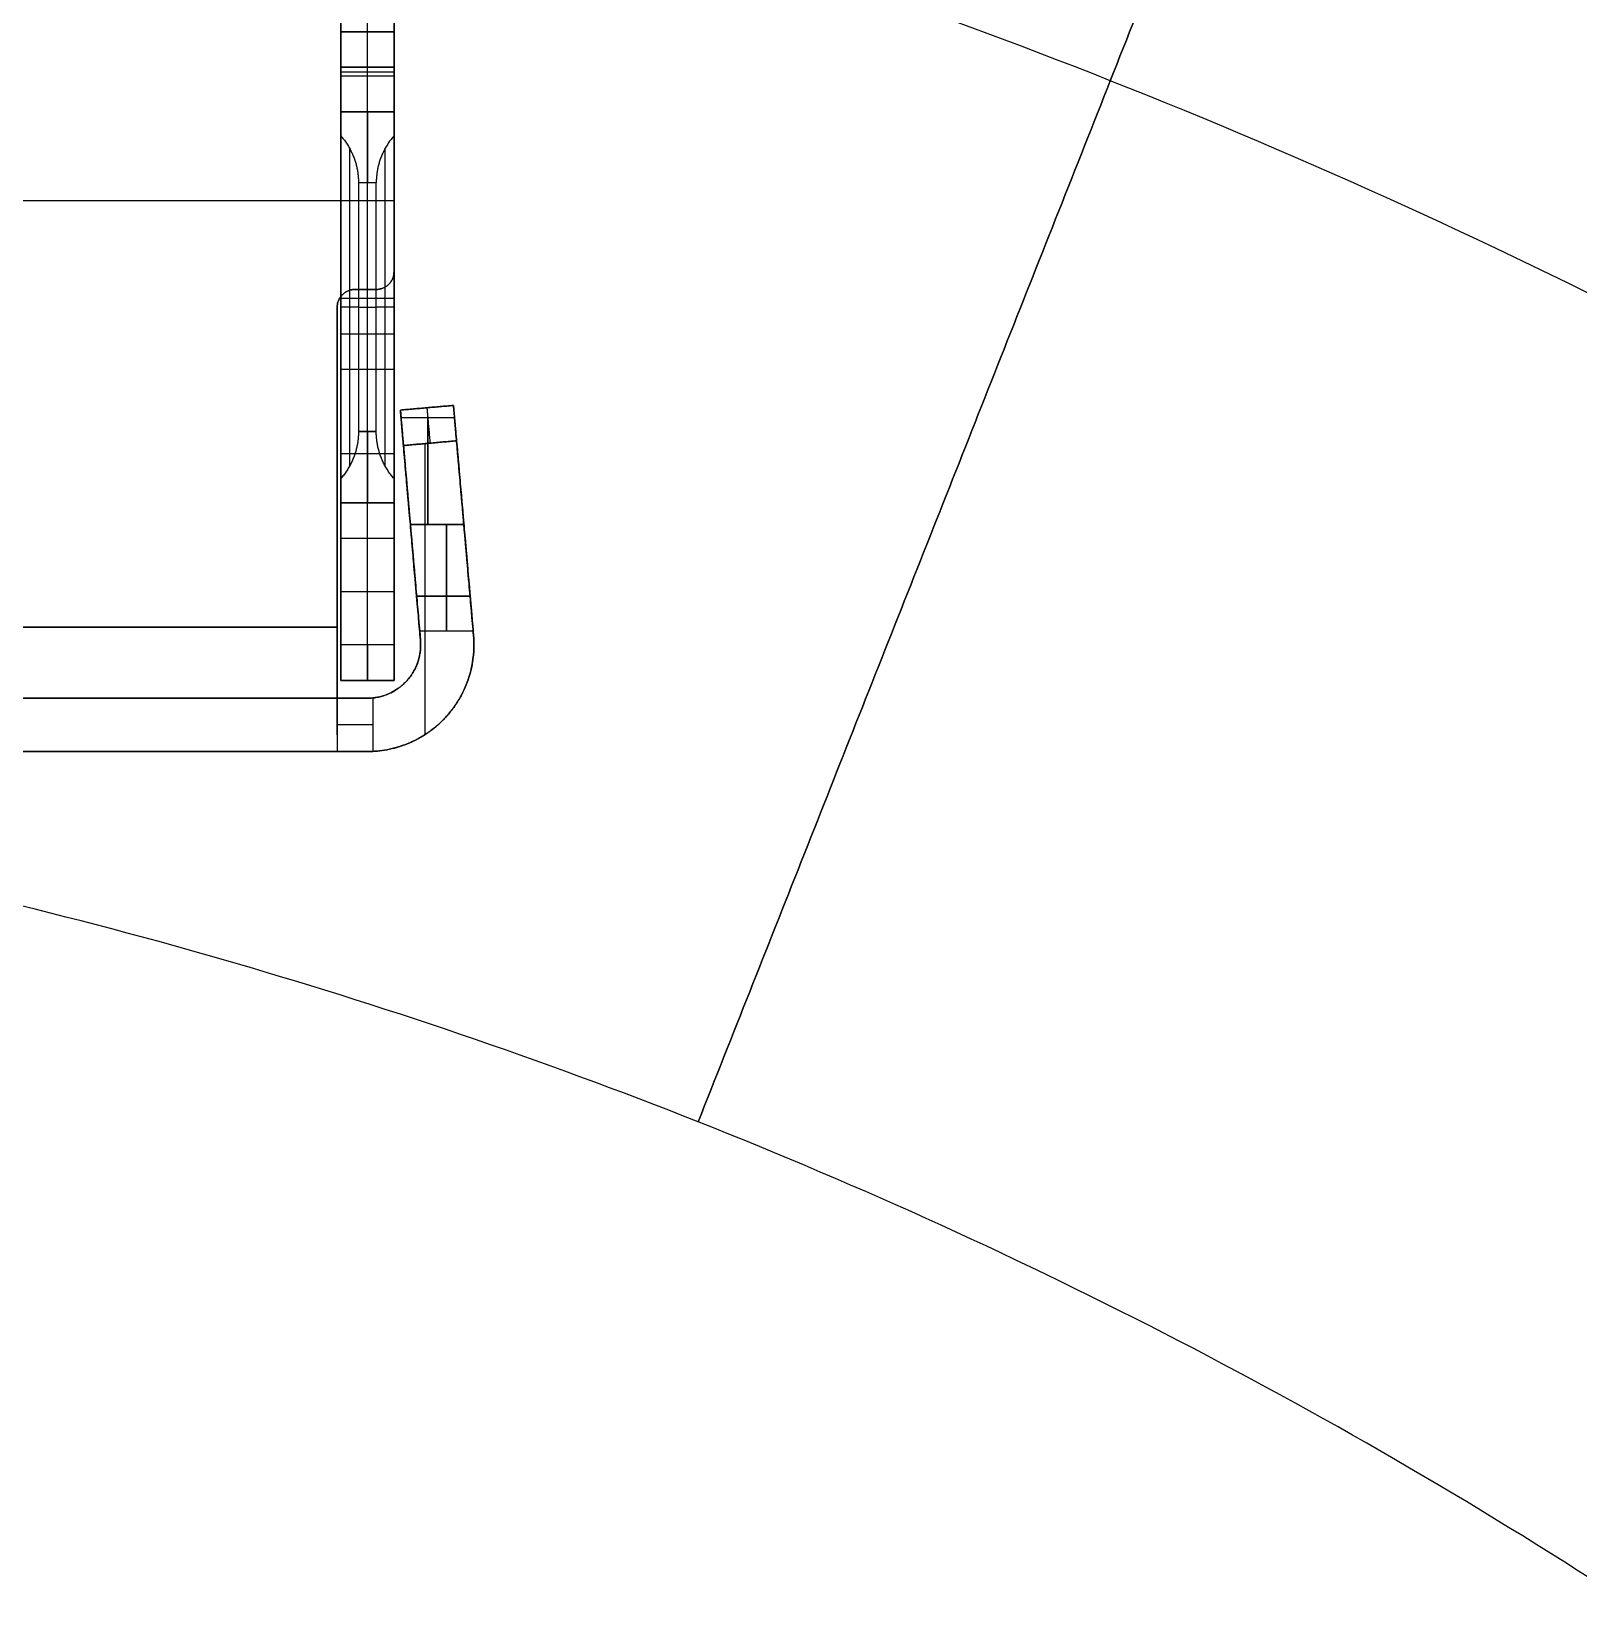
# Model space of a CAD drawing. Header units: millimetres. Extents: x -20 to 20, y -20 to 22.2.
# Drawn here: x 3.367 to 7.511, y 11.685 to 15.938 of the extents above; entities that cross this region are included whole.
import ezdxf

# ---------------------------------------------------------------- set-up
doc = ezdxf.new("R2010")
doc.units = ezdxf.units.MM
doc.layers.add('CHARGING$Wireless Charging 2', color=178, linetype='Continuous', true_color=0x000000)
doc.layers.add('Default', color=178, linetype='Continuous', true_color=0x000000)

msp = doc.modelspace()

# ---------------------------------------------------------------- linework, layer by layer
at = {"layer": 'CHARGING$Wireless Charging 2', "color": 254, "true_color": 0xcad1ee}
for p, q in [((4.1954, 14.1997, 7.9431), (4.1954, 19.5799, 7.9431)), ((4.3382, 14.1997, 7.9431), (4.3382, 19.5799, 7.9431)), ((4.2668, 15.2234, 7.1195), (4.2668, 16.2232, 7.1195)), ((4.3382, 15.2948, 7.0004), (4.3382, 16.1518, 7.0004)), ((4.3382, 15.9376, 8.4002), (4.1954, 15.9376, 8.4002)), ((4.2668, 15.9376, 8.5573), (4.2668, 15.9376, 8.2431)), ((4.1954, 15.8304, 8.1479), (4.3382, 15.8304, 8.1479)), ((4.2668, 15.8185, 8.1479), (4.2668, 15.8423, 8.1479)), ((4.3382, 15.7233, 7.1195), (4.1954, 15.7233, 7.1195)), ((4.1954, 15.7233, 8.6478), (4.3382, 15.7233, 8.6478)), ((4.2668, 15.7233, 9.0525), (4.2668, 15.7233, 8.2431)), ((4.3382, 15.7233, 6.929), (4.3382, 15.7233, 7.0718)), ((4.2192, 15.6251, 9.2191), (4.2192, 14.7741, 9.2191)), ((4.3144, 14.7741, 9.2191), (4.3144, 15.6251, 9.2191)), ((4.2668, 14.8663, 9.2429), (4.2668, 15.5329, 9.2429)), ((-4.2795, 15.4852, 7.0718), (4.3382, 15.4852, 7.0718)), ((-4.2795, 15.4852, 6.929), (4.3382, 15.4852, 6.929)), ((4.2335, 15.2472, 7.0004), (4.2906, 15.2472, 7.0004)), ((4.262, 15.2472, 6.929), (4.262, 15.2472, 7.0718)), ((4.1859, 14.3426, 7.0004), (4.1859, 15.1996, 7.0004)), ((4.243, 15.1996, 9.2429), (4.1954, 15.1996, 9.1953)), ((4.243, 15.1996, 9.2429), (4.2906, 15.1996, 9.2429)), ((4.3382, 15.1996, 9.1953), (4.2906, 15.1996, 9.2429)), ((4.2668, 14.5806, 6.929), (4.2668, 15.0329, 6.929)), ((4.4974, 14.9364, 8.0146), (4.3552, 14.924, 8.0146)), ((4.4263, 14.9302, 8.5764), (4.4263, 14.9302, 7.4527)), ((4.4974, 14.9364, 8.0146), (4.5003, 14.9033, 8.0146)), ((4.3552, 14.924, 8.0146), (4.357, 14.9033, 8.0146)), ((4.3382, 14.8068, 6.929), (4.1954, 14.8068, 6.929)), ((4.4215, 14.0548, 7.3575), (4.4215, 14.8342, 7.3575)), ((4.1859, 14.7711, 6.929), (4.1859, 14.7711, 7.0718)), ((4.3382, 14.6758, 8.8525), (4.1954, 14.6758, 8.8525)), ((4.2668, 14.6758, 9.0525), (4.2668, 14.6758, 8.6526)), ((4.382, 14.6176, 8.6716), (4.382, 14.6176, 8.3002)), ((4.382, 14.6176, 7.7289), (4.382, 14.6176, 7.3575)), ((4.5253, 14.6176, 8.6716), (4.5253, 14.6176, 8.3002)), ((4.5253, 14.6176, 7.7289), (4.5253, 14.6176, 7.3575)), ((4.2668, 14.295, 8.5573), (4.2668, 14.5806, 8.5573)), ((4.1954, 14.4378, 8.5573), (4.3382, 14.4378, 8.5573)), ((4.3988, 14.4256, 7.3575), (4.5421, 14.4256, 7.3575)), ((4.5422, 14.4254, 8.6716), (4.3988, 14.4254, 8.6716)), ((4.407, 14.332, 8.0146), (4.4091, 14.3074, 8.0146)), ((4.5503, 14.332, 8.0146), (4.5514, 14.3198, 8.0146)), ((4.1859, 14.0539, 7.0956), (4.1859, 14.2504, 7.0956)), ((4.1859, 14.1759, 7.1701), (4.1859, 14.1759, 6.9737)), ((4.3382, 14.1997, 7.886), (4.1954, 14.1997, 7.886)), ((4.2668, 14.1997, 8.4621), (4.2668, 14.1997, 7.3099)), ((-4.2081, 14.1521, 8.0146), (4.2668, 14.1521, 8.0146)), ((-4.2081, 14.0093, 8.0146), (4.2668, 14.0093, 8.0146))]:
    msp.add_line(p, q, dxfattribs=at)
for points, degree in [([(4.1954, 15.9376, 8.5573), (4.1954, 16.128, 8.5573), (4.1954, 16.3185, 8.5573)], 2), ([(4.3382, 16.3185, 8.5573), (4.3382, 16.128, 8.5573), (4.3382, 15.9376, 8.5573)], 2), ([(4.1954, 16.2232, 7.1195), (4.1954, 15.7233, 7.1195), (4.1954, 15.2234, 7.1195)], 2), ([(4.3382, 15.2234, 7.1195), (4.3382, 15.7233, 7.1195), (4.3382, 16.2232, 7.1195)], 2), ([(4.3382, 15.2948, 7.0718), (4.3382, 15.7233, 7.0718), (4.3382, 16.1518, 7.0718)], 2), ([(4.3382, 16.1518, 6.929), (4.3382, 15.7233, 6.929), (4.3382, 15.2948, 6.929)], 2), ([(4.1954, 15.9376, 8.2431), (4.1954, 15.9376, 8.4002), (4.1954, 15.9376, 8.5573)], 2), ([(4.3382, 15.9376, 8.2431), (4.2668, 15.9376, 8.2431), (4.1954, 15.9376, 8.2431)], 2), ([(4.1954, 15.9376, 8.5573), (4.2668, 15.9376, 8.5573), (4.3382, 15.9376, 8.5573)], 2), ([(4.3382, 15.9376, 8.5573), (4.3382, 15.9376, 8.4002), (4.3382, 15.9376, 8.2431)], 2), ([(4.1954, 15.8185, 8.1479), (4.1954, 15.8304, 8.1479), (4.1954, 15.8423, 8.1479)], 2), ([(4.3382, 15.8423, 8.1479), (4.2668, 15.8423, 8.1479), (4.1954, 15.8423, 8.1479)], 2), ([(4.1954, 15.8423, 8.1479), (4.2668, 15.8423, 8.1479), (4.3382, 15.8423, 8.1479)], 2), ([(4.3382, 15.8423, 8.1479), (4.3382, 15.8304, 8.1479), (4.3382, 15.8185, 8.1479)], 2), ([(4.3382, 15.8185, 8.1479), (4.2668, 15.8185, 8.1479), (4.1954, 15.8185, 8.1479)], 2), ([(4.1954, 15.7233, 9.0525), (4.1954, 15.7233, 8.6478), (4.1954, 15.7233, 8.2431)], 2), ([(4.3382, 15.7233, 9.0525), (4.2668, 15.7233, 9.0525), (4.1954, 15.7233, 9.0525)], 2), ([(4.1954, 15.7233, 8.2431), (4.2668, 15.7233, 8.2431), (4.3382, 15.7233, 8.2431)], 2), ([(4.3382, 15.7233, 8.2431), (4.3382, 15.7233, 8.6478), (4.3382, 15.7233, 9.0525)], 2), ([(4.1954, 14.7403, 9.1953), (4.1954, 15.1996, 9.1953), (4.1954, 15.6588, 9.1953)], 2), ([(4.3382, 15.6588, 9.1953), (4.3382, 15.1996, 9.1953), (4.3382, 14.7403, 9.1953)], 2), ([(4.2906, 15.5329, 9.2429), (4.2668, 15.5329, 9.2429), (4.243, 15.5329, 9.2429)], 2), ([(4.243, 15.5329, 9.2429), (4.243, 15.1996, 9.2429), (4.243, 14.8663, 9.2429)], 2), ([(4.2906, 14.8663, 9.2429), (4.2906, 15.1996, 9.2429), (4.2906, 15.5329, 9.2429)], 2), ([(4.3382, 15.2948, 7.0718), (4.3382, 15.2948, 7.0004), (4.3382, 15.2948, 6.929)], 2), ([(4.3382, 15.2948, 7.0718), (4.3382, 15.2948, 7.0004), (4.3382, 15.2948, 6.929)], 2), ([(4.2335, 15.2472, 7.0718), (4.262, 15.2472, 7.0718), (4.2906, 15.2472, 7.0718)], 2), ([(4.2906, 15.2472, 6.929), (4.262, 15.2472, 6.929), (4.2335, 15.2472, 6.929)], 2), ([(4.2335, 15.2472, 6.929), (4.2335, 15.2472, 7.0004), (4.2335, 15.2472, 7.0718)], 2), ([(4.2906, 15.2472, 6.929), (4.2906, 15.2472, 7.0004), (4.2906, 15.2472, 7.0718)], 2), ([(4.2906, 15.2472, 7.0718), (4.2906, 15.2472, 7.0004), (4.2906, 15.2472, 6.929)], 2), ([(4.1859, 14.3426, 7.0718), (4.1859, 14.7711, 7.0718), (4.1859, 15.1996, 7.0718)], 2), ([(4.1859, 15.1996, 6.929), (4.1859, 14.7711, 6.929), (4.1859, 14.3426, 6.929)], 2), ([(4.1859, 15.1996, 7.0718), (4.1859, 15.1996, 7.0004), (4.1859, 15.1996, 6.929)], 2), ([(4.1954, 15.2234, 7.1195), (4.2668, 15.2234, 7.1195), (4.3382, 15.2234, 7.1195)], 2), ([(4.1954, 15.1282, 7.0242), (4.2668, 15.1282, 7.0242), (4.3382, 15.1282, 7.0242)], 2), ([(4.1954, 15.0329, 6.929), (4.1954, 14.8068, 6.929), (4.1954, 14.5806, 6.929)], 2), ([(4.3382, 15.0329, 6.929), (4.2668, 15.0329, 6.929), (4.1954, 15.0329, 6.929)], 2), ([(4.3382, 14.5806, 6.929), (4.3382, 14.8068, 6.929), (4.3382, 15.0329, 6.929)], 2), ([(4.3552, 14.924, 8.5764), (4.4263, 14.9302, 8.5764), (4.4974, 14.9364, 8.5764)], 2), ([(4.3552, 14.924, 7.4527), (4.4263, 14.9302, 7.4527), (4.4974, 14.9364, 7.4527)], 2), ([(4.4974, 14.9364, 7.4527), (4.4263, 14.9302, 7.4527), (4.3552, 14.924, 7.4527)], 2), ([(4.4974, 14.9364, 7.4527), (4.4974, 14.9364, 8.0146), (4.4974, 14.9364, 8.5764)], 2), ([(4.3552, 14.924, 8.5764), (4.3552, 14.924, 8.0146), (4.3552, 14.924, 7.4527)], 2), ([(4.5003, 14.9033, 8.0146), (4.4287, 14.9033, 8.0146), (4.357, 14.9033, 8.0146)], 2), ([(4.2906, 14.8663, 9.2429), (4.2668, 14.8663, 9.2429), (4.243, 14.8663, 9.2429)], 2), ([(4.243, 14.8663, 9.2429), (4.2668, 14.8663, 9.2429), (4.2906, 14.8663, 9.2429)], 2), ([(4.5057, 14.8416, 8.6716), (4.4346, 14.8354, 8.6716), (4.3635, 14.8291, 8.6716)], 2), ([(4.3635, 14.8291, 7.3575), (4.4346, 14.8354, 7.3575), (4.5057, 14.8416, 7.3575)], 2), ([(4.3635, 14.8291, 8.6716), (4.4088, 14.8331, 8.6716), (4.4542, 14.8371, 8.6716)], 2), ([(4.4091, 14.3074, 8.6716), (4.3863, 14.5683, 8.6716), (4.3635, 14.8291, 8.6716)], 2), ([(4.3635, 14.8291, 7.3575), (4.3863, 14.5683, 7.3575), (4.4091, 14.3074, 7.3575)], 2), ([(4.5057, 14.8416, 8.6716), (4.5286, 14.5807, 8.6716), (4.5514, 14.3198, 8.6716)], 2), ([(4.5514, 14.3198, 7.3575), (4.5286, 14.5807, 7.3575), (4.5057, 14.8416, 7.3575)], 2), ([(4.1954, 14.6758, 8.6526), (4.1954, 14.6758, 8.8525), (4.1954, 14.6758, 9.0525)], 2), ([(4.3382, 14.6758, 8.6526), (4.2668, 14.6758, 8.6526), (4.1954, 14.6758, 8.6526)], 2), ([(4.1954, 14.6758, 9.0525), (4.2668, 14.6758, 9.0525), (4.3382, 14.6758, 9.0525)], 2), ([(4.3382, 14.6758, 9.0525), (4.3382, 14.6758, 8.8525), (4.3382, 14.6758, 8.6526)], 2), ([(4.5253, 14.6176, 7.7289), (4.4537, 14.6176, 7.7289), (4.382, 14.6176, 7.7289)], 2), ([(4.382, 14.6176, 8.3002), (4.4537, 14.6176, 8.3002), (4.5253, 14.6176, 8.3002)], 2), ([(4.1954, 14.295, 8.5573), (4.1954, 14.4378, 8.5573), (4.1954, 14.5806, 8.5573)], 2), ([(4.1954, 14.5806, 6.929), (4.2668, 14.5806, 6.929), (4.3382, 14.5806, 6.929)], 2), ([(4.1954, 14.5806, 8.5573), (4.2668, 14.5806, 8.5573), (4.3382, 14.5806, 8.5573)], 2), ([(4.3382, 14.5806, 8.5573), (4.3382, 14.4378, 8.5573), (4.3382, 14.295, 8.5573)], 2), ([(-4.1271, 14.3426, 7.0718), (0.0294, 14.3426, 7.0718), (4.1859, 14.3426, 7.0718)], 2), ([(4.1859, 14.3426, 6.929), (0.0294, 14.3426, 6.929), (-4.1271, 14.3426, 6.929)], 2), ([(4.1859, 14.3426, 7.0718), (4.1859, 14.3426, 7.0004), (4.1859, 14.3426, 6.929)], 2), ([(4.3382, 14.295, 8.5573), (4.2668, 14.295, 8.5573), (4.1954, 14.295, 8.5573)], 2), ([(4.5503, 14.332, 8.0146), (4.4786, 14.332, 8.0146), (4.407, 14.332, 8.0146)], 2), ([(4.4091, 14.3074, 8.6716), (4.4091, 14.3074, 8.0146), (4.4091, 14.3074, 7.3575)], 2), ([(4.4096, 14.295, 7.3575), (4.4096, 14.295, 8.0146), (4.4096, 14.295, 8.6716)], 2), ([(4.5514, 14.3198, 8.6716), (4.5514, 14.3198, 8.0146), (4.5514, 14.3198, 7.3575)], 2), ([(4.5525, 14.295, 7.3575), (4.5525, 14.295, 8.0146), (4.5525, 14.295, 8.6716)], 2), ([(4.1954, 14.1997, 7.3099), (4.1954, 14.1997, 7.886), (4.1954, 14.1997, 8.4621)], 2), ([(4.3382, 14.1997, 8.4621), (4.2668, 14.1997, 8.4621), (4.1954, 14.1997, 8.4621)], 2), ([(4.1954, 14.1997, 7.3099), (4.2668, 14.1997, 7.3099), (4.3382, 14.1997, 7.3099)], 2), ([(4.1954, 14.1997, 7.3099), (4.2668, 14.1997, 7.3099), (4.3382, 14.1997, 7.3099)], 2), ([(4.1954, 14.1997, 8.4621), (4.2668, 14.1997, 8.4621), (4.3382, 14.1997, 8.4621)], 2), ([(4.3382, 14.1997, 8.4621), (4.3382, 14.1997, 7.886), (4.3382, 14.1997, 7.3099)], 2), ([(4.1859, 14.1521, 7.2623), (0.0294, 14.1521, 7.2623), (-4.1271, 14.1521, 7.2623)], 2), ([(0.8388, 14.1521, 8.6716), (2.5528, 14.1521, 8.6716), (4.2668, 14.1521, 8.6716)], 2), ([(4.1859, 14.1521, 7.2623), (4.1859, 14.0807, 7.2623), (4.1859, 14.0093, 7.2623)], 2), ([(4.2811, 14.1528, 7.3575), (4.2763, 14.1524, 7.3575), (4.2716, 14.1521, 7.3572), (4.2668, 14.1521, 7.3564)], 3), ([(4.2668, 14.1521, 8.6716), (4.2668, 14.1521, 8.014), (4.2668, 14.1521, 7.3564)], 2), ([(4.2668, 14.1521, 7.3564), (4.2668, 14.1521, 8.014), (4.2668, 14.1521, 8.6716)], 2), ([(4.2811, 14.1528, 7.3575), (4.2811, 14.0812, 7.3575), (4.2811, 14.0096, 7.3575)], 2), ([(4.2811, 14.1528, 7.3575), (4.2811, 14.0812, 7.3575), (4.2811, 14.0096, 7.3575)], 2), ([(-4.1271, 14.0093, 7.2623), (0.0294, 14.0093, 7.2623), (4.1859, 14.0093, 7.2623)], 2), ([(4.2668, 14.0093, 8.6716), (2.5528, 14.0093, 8.6716), (0.8388, 14.0093, 8.6716)], 2), ([(4.2668, 14.0093, 7.3564), (4.2716, 14.0093, 7.3572), (4.2763, 14.0094, 7.3575), (4.2811, 14.0096, 7.3575)], 3), ([(4.2668, 14.0093, 8.6716), (4.2668, 14.0093, 8.014), (4.2668, 14.0093, 7.3564)], 2), ([(4.2668, 14.0093, 7.3564), (4.2668, 14.0093, 8.014), (4.2668, 14.0093, 8.6716)], 2)]:
    msp.add_open_spline(points, degree=degree, dxfattribs=at)
at = {"layer": 'CHARGING$Wireless Charging 2', "color": 254, "true_color": 0xcad1ee, "extrusion": (-1, 2.61164e-13, -2.61164e-13)}
msp.add_rational_spline([(4.1954, 15.8423, 8.1479), (4.1954, 15.9376, 8.1479), (4.1954, 15.9376, 8.2431)], [1, 0.707106781187, 1], degree=2, dxfattribs=at)
at = {"layer": 'CHARGING$Wireless Charging 2', "color": 254, "true_color": 0xcad1ee, "extrusion": (-1, -1.026e-13, 1.026e-13)}
msp.add_rational_spline([(4.2668, 15.8423, 8.1479), (4.2668, 15.9376, 8.1479), (4.2668, 15.9376, 8.2431)], [1, 0.707106781186, 1], degree=2, dxfattribs=at)
at = {"layer": 'CHARGING$Wireless Charging 2', "color": 254, "true_color": 0xcad1ee, "extrusion": (1, -9.32729e-14, 9.32729e-14)}
msp.add_rational_spline([(4.3382, 15.9376, 8.2431), (4.3382, 15.9376, 8.1479), (4.3382, 15.8423, 8.1479)], [1, 0.707106781187, 1], degree=2, dxfattribs=at)
at = {"layer": 'CHARGING$Wireless Charging 2', "color": 254, "true_color": 0xcad1ee, "extrusion": (-1, -1.026e-13, -1.026e-13)}
msp.add_rational_spline([(4.1954, 15.7233, 8.2431), (4.1954, 15.7233, 8.1479), (4.1954, 15.8185, 8.1479)], [1, 0.707106781187, 1], degree=2, dxfattribs=at)
at = {"layer": 'CHARGING$Wireless Charging 2', "color": 254, "true_color": 0xcad1ee, "extrusion": (1, -1.026e-13, -1.026e-13)}
msp.add_rational_spline([(4.2668, 15.7233, 8.2431), (4.2668, 15.7233, 8.1479), (4.2668, 15.8185, 8.1479)], [1, 0.707106781187, 1], degree=2, dxfattribs=at)
at = {"layer": 'CHARGING$Wireless Charging 2', "color": 254, "true_color": 0xcad1ee, "extrusion": (1, -2.51837e-13, -2.51837e-13)}
msp.add_rational_spline([(4.3382, 15.8185, 8.1479), (4.3382, 15.7233, 8.1479), (4.3382, 15.7233, 8.2431)], [1, 0.707106781187, 1], degree=2, dxfattribs=at)
at = {"layer": 'CHARGING$Wireless Charging 2', "color": 254, "true_color": 0xcad1ee, "extrusion": (-1, -4.62043e-14, 4.13246e-14)}
msp.add_rational_spline([(4.1954, 15.6588, 9.1953), (4.1954, 15.7233, 9.1385), (4.1954, 15.7233, 9.0525)], [0.854391865464, 0.842472244355, 1], degree=2, dxfattribs=at)
at = {"layer": 'CHARGING$Wireless Charging 2', "color": 254, "true_color": 0xcad1ee, "extrusion": (-1, -5.13001e-14, -5.13001e-14)}
msp.add_rational_spline([(4.2668, 15.7233, 9.0525), (4.2668, 15.7233, 9.2429), (4.2668, 15.5329, 9.2429)], [1, 0.707106781187, 1], degree=2, dxfattribs=at)
at = {"layer": 'CHARGING$Wireless Charging 2', "color": 254, "true_color": 0xcad1ee, "extrusion": (-1, -2.22378e-14, -1.03311e-13)}
msp.add_rational_spline([(4.3382, 15.7233, 9.0525), (4.3382, 15.7233, 9.1385), (4.3382, 15.6588, 9.1953)], [1, 0.911437827766, 1], degree=2, dxfattribs=at)
at = {"layer": 'CHARGING$Wireless Charging 2', "color": 254, "true_color": 0xcad1ee, "extrusion": (0.707107, 1.20497e-13, -0.707107)}
msp.add_rational_spline([(4.1954, 15.6588, 9.1953), (4.2264, 15.6236, 9.2264), (4.243, 15.5798, 9.2429), (4.243, 15.5329, 9.2429)], [1, 0.956942897796, 0.956942897796, 1], degree=3, dxfattribs=at)
at = {"layer": 'CHARGING$Wireless Charging 2', "color": 254, "true_color": 0xcad1ee, "extrusion": (0.707107, -1.47274e-13, 0.707107)}
msp.add_rational_spline([(4.3382, 15.6588, 9.1953), (4.3072, 15.6236, 9.2264), (4.2906, 15.5798, 9.2429), (4.2906, 15.5329, 9.2429)], [1, 0.956942897796, 0.956942897796, 1], degree=3, dxfattribs=at)
at = {"layer": 'CHARGING$Wireless Charging 2', "color": 254, "true_color": 0xcad1ee}
for points, weights in [([(4.2906, 15.2472, 7.0718), (4.3382, 15.2472, 7.0718), (4.3382, 15.2948, 7.0718)], [1, 0.707106781187, 1]), ([(4.3382, 15.2948, 6.929), (4.3382, 15.2472, 6.929), (4.2906, 15.2472, 6.929)], [1, 0.707106781187, 1]), ([(4.3382, 15.2948, 7.0004), (4.3382, 15.2472, 7.0004), (4.2906, 15.2472, 7.0004)], [1, 0.707106781186, 1]), ([(4.1859, 15.1996, 7.0718), (4.1859, 15.2472, 7.0718), (4.2335, 15.2472, 7.0718)], [1, 0.707106781187, 1]), ([(4.2335, 15.2472, 6.929), (4.1859, 15.2472, 6.929), (4.1859, 15.1996, 6.929)], [1, 0.707106781187, 1]), ([(4.1859, 15.1996, 7.0004), (4.1859, 15.2472, 7.0004), (4.2335, 15.2472, 7.0004)], [1, 0.707106781187, 1])]:
    msp.add_rational_spline(points, weights, degree=2, dxfattribs=at)
at = {"layer": 'CHARGING$Wireless Charging 2', "color": 254, "true_color": 0xcad1ee, "extrusion": (-1, -3.73092e-14, 3.73092e-14)}
for points in [[(4.1954, 15.2234, 7.1195), (4.1954, 15.1282, 7.1195), (4.1954, 15.1282, 7.0242)], [(4.2668, 15.0329, 6.929), (4.2668, 15.1282, 6.929), (4.2668, 15.1282, 7.0242)]]:
    msp.add_rational_spline(points, [1, 0.707106781187, 1], degree=2, dxfattribs=at)
at = {"layer": 'CHARGING$Wireless Charging 2', "color": 254, "true_color": 0xcad1ee, "extrusion": (-1, 3.73092e-14, -3.73092e-14)}
for points in [[(4.2668, 15.1282, 7.0242), (4.2668, 15.1282, 7.1195), (4.2668, 15.2234, 7.1195)], [(4.1954, 15.1282, 7.0242), (4.1954, 15.1282, 6.929), (4.1954, 15.0329, 6.929)]]:
    msp.add_rational_spline(points, [1, 0.707106781187, 1], degree=2, dxfattribs=at)
at = {"layer": 'CHARGING$Wireless Charging 2', "color": 254, "true_color": 0xcad1ee, "extrusion": (-1, 1.11928e-13, -1.11928e-13)}
msp.add_rational_spline([(4.3382, 15.1282, 7.0242), (4.3382, 15.1282, 7.1195), (4.3382, 15.2234, 7.1195)], [1, 0.707106781187, 1], degree=2, dxfattribs=at)
at = {"layer": 'CHARGING$Wireless Charging 2', "color": 254, "true_color": 0xcad1ee, "extrusion": (-1, -1.11928e-13, 1.11928e-13)}
msp.add_rational_spline([(4.3382, 15.0329, 6.929), (4.3382, 15.1282, 6.929), (4.3382, 15.1282, 7.0242)], [1, 0.707106781187, 1], degree=2, dxfattribs=at)
at = {"layer": 'CHARGING$Wireless Charging 2', "color": 254, "true_color": 0xcad1ee, "extrusion": (-0.996195, -0.087156, -2.06037e-13)}
msp.add_rational_spline([(4.4263, 14.9302, 8.5764), (4.4263, 14.9302, 8.6716), (4.4346, 14.8354, 8.6716)], [1, 0.707106781187, 1], degree=2, dxfattribs=at)
at = {"layer": 'CHARGING$Wireless Charging 2', "color": 254, "true_color": 0xcad1ee, "extrusion": (-0.996195, -0.087156, 1.63775e-13)}
msp.add_rational_spline([(4.4263, 14.9302, 7.4527), (4.4263, 14.9302, 7.3575), (4.4346, 14.8354, 7.3575)], [1, 0.707106781187, 1], degree=2, dxfattribs=at)
at = {"layer": 'CHARGING$Wireless Charging 2', "color": 254, "true_color": 0xcad1ee, "extrusion": (0.996195, 0.087156, 1.43311e-13)}
msp.add_rational_spline([(4.4974, 14.9364, 8.5764), (4.4974, 14.9364, 8.6716), (4.5057, 14.8416, 8.6716)], [1, 0.707106781187, 1], degree=2, dxfattribs=at)
at = {"layer": 'CHARGING$Wireless Charging 2', "color": 254, "true_color": 0xcad1ee, "extrusion": (-0.996195, -0.087156, 2.48561e-13)}
msp.add_rational_spline([(4.5057, 14.8416, 7.3575), (4.4974, 14.9364, 7.3575), (4.4974, 14.9364, 7.4527)], [1, 0.707106781187, 1], degree=2, dxfattribs=at)
at = {"layer": 'CHARGING$Wireless Charging 2', "color": 254, "true_color": 0xcad1ee, "extrusion": (0.996195, 0.087156, 3.36712e-14)}
msp.add_rational_spline([(4.3635, 14.8291, 8.6716), (4.3552, 14.924, 8.6716), (4.3552, 14.924, 8.5764)], [1, 0.707106781187, 1], degree=2, dxfattribs=at)
at = {"layer": 'CHARGING$Wireless Charging 2', "color": 254, "true_color": 0xcad1ee, "extrusion": (-0.996195, -0.087156, 1.02113e-14)}
msp.add_rational_spline([(4.3552, 14.924, 7.4527), (4.3552, 14.924, 7.3575), (4.3635, 14.8291, 7.3575)], [1, 0.707106781187, 1], degree=2, dxfattribs=at)
at = {"layer": 'CHARGING$Wireless Charging 2', "color": 254, "true_color": 0xcad1ee, "extrusion": (-0.996195, -0.087156, 1.68789e-14)}
msp.add_open_spline([(4.382, 14.6176, 8.3002), (4.3787, 14.655, 8.3002), (4.3754, 14.6924, 8.2928), (4.3694, 14.7615, 8.2642), (4.3666, 14.7932, 8.243), (4.362, 14.8461, 8.1901), (4.3601, 14.8672, 8.1584), (4.3576, 14.8959, 8.0893), (4.357, 14.9033, 8.052), (4.357, 14.9033, 7.9772), (4.3576, 14.8959, 7.9398), (4.3601, 14.8672, 7.8707), (4.362, 14.8461, 7.839), (4.3666, 14.7932, 7.7861), (4.3694, 14.7615, 7.7649), (4.3754, 14.6924, 7.7363), (4.3787, 14.655, 7.7289), (4.382, 14.6176, 7.7289)], degree=3, knots=[4.712389, 4.712389, 4.712389, 4.712389, 5.105074, 5.105074, 5.497769, 5.497769, 5.890484, 5.890484, 6.283185, 6.283185, 6.675898, 6.675898, 7.068608, 7.068608, 7.461297, 7.461297, 7.853982, 7.853982, 7.853982, 7.853982], dxfattribs=at)
at = {"layer": 'CHARGING$Wireless Charging 2', "color": 254, "true_color": 0xcad1ee, "extrusion": (-1, -2.17637e-14, -1.01498e-27)}
msp.add_rational_spline([(4.4287, 14.6176, 8.3002), (4.4287, 14.9033, 8.3002), (4.4287, 14.9033, 8.0146), (4.4287, 14.9033, 7.7289), (4.4287, 14.6176, 7.7289)], [1, 0.707106781187, 1, 0.707106781187, 1], degree=2, knots=[1.570796, 1.570796, 1.570796, 3.141593, 3.141593, 4.712389, 4.712389, 4.712389], dxfattribs=at)
at = {"layer": 'CHARGING$Wireless Charging 2', "color": 254, "true_color": 0xcad1ee, "extrusion": (0.996195, 0.087156, -1.40907e-14)}
msp.add_rational_spline([(4.5253, 14.6176, 7.7289), (4.4754, 15.189, 7.7289), (4.4754, 15.189, 8.3002), (4.5253, 14.6176, 8.3002)], [1, 0.333333333333, 0.333333333333, 1], degree=3, dxfattribs=at)
at = {"layer": 'CHARGING$Wireless Charging 2', "color": 254, "true_color": 0xcad1ee, "extrusion": (0.707107, 3.14224e-13, -0.707107)}
msp.add_rational_spline([(4.243, 14.8663, 9.2429), (4.243, 14.8194, 9.2429), (4.2264, 14.7755, 9.2264), (4.1954, 14.7403, 9.1953)], [1, 0.956942897796, 0.956942897796, 1], degree=3, dxfattribs=at)
at = {"layer": 'CHARGING$Wireless Charging 2', "color": 254, "true_color": 0xcad1ee, "extrusion": (1, -5.13001e-14, 4.66365e-14)}
msp.add_rational_spline([(4.2668, 14.8663, 9.2429), (4.2668, 14.6758, 9.2429), (4.2668, 14.6758, 9.0525)], [1, 0.707106781187, 1], degree=2, dxfattribs=at)
at = {"layer": 'CHARGING$Wireless Charging 2', "color": 254, "true_color": 0xcad1ee, "extrusion": (0.707107, -2.28202e-13, 0.707107)}
msp.add_rational_spline([(4.3382, 14.7403, 9.1953), (4.3072, 14.7755, 9.2264), (4.2906, 14.8194, 9.2429), (4.2906, 14.8663, 9.2429)], [1, 0.956942897796, 0.956942897796, 1], degree=3, dxfattribs=at)
at = {"layer": 'CHARGING$Wireless Charging 2', "color": 254, "true_color": 0xcad1ee, "extrusion": (1, 2.52827e-13, 4.13246e-14)}
msp.add_rational_spline([(4.1954, 14.6758, 9.0525), (4.1954, 14.6758, 9.1385), (4.1954, 14.7403, 9.1953)], [1, 0.911437827766, 1], degree=2, dxfattribs=at)
at = {"layer": 'CHARGING$Wireless Charging 2', "color": 254, "true_color": 0xcad1ee, "extrusion": (1, -1.78857e-13, 3.09934e-14)}
msp.add_rational_spline([(4.3382, 14.7403, 9.1953), (4.3382, 14.6758, 9.1385), (4.3382, 14.6758, 9.0525)], [0.854391865464, 0.842472244355, 1], degree=2, dxfattribs=at)
at = {"layer": 'CHARGING$Wireless Charging 2', "color": 254, "true_color": 0xcad1ee, "extrusion": (-1, -1.026e-13, 1.58564e-13)}
msp.add_rational_spline([(4.1954, 14.5806, 8.5573), (4.1954, 14.6758, 8.5573), (4.1954, 14.6758, 8.6526)], [1, 0.707106781187, 1], degree=2, dxfattribs=at)
at = {"layer": 'CHARGING$Wireless Charging 2', "color": 254, "true_color": 0xcad1ee, "extrusion": (-1, -1.026e-13, 9.32729e-14)}
msp.add_rational_spline([(4.2668, 14.5806, 8.5573), (4.2668, 14.6758, 8.5573), (4.2668, 14.6758, 8.6526)], [1, 0.707106781187, 1], degree=2, dxfattribs=at)
at = {"layer": 'CHARGING$Wireless Charging 2', "color": 254, "true_color": 0xcad1ee, "extrusion": (-1, -3.61913e-26, -7.46183e-14)}
msp.add_rational_spline([(4.3382, 14.6758, 8.6526), (4.3382, 14.6758, 8.5573), (4.3382, 14.5806, 8.5573)], [1, 0.707106781187, 1], degree=2, dxfattribs=at)
at = {"layer": 'CHARGING$Wireless Charging 2', "color": 254, "true_color": 0xcad1ee, "extrusion": (0.996195, 0.087156, -1.43617e-14)}
msp.add_open_spline([(4.382, 14.6176, 7.7289), (4.3852, 14.5803, 7.7289), (4.3885, 14.5429, 7.7363), (4.3945, 14.4738, 7.7649), (4.3973, 14.4421, 7.7861), (4.4019, 14.3892, 7.839), (4.4038, 14.368, 7.8707), (4.4063, 14.3394, 7.9398), (4.407, 14.332, 7.9772), (4.407, 14.332, 8.052), (4.4063, 14.3394, 8.0893), (4.4038, 14.368, 8.1584), (4.4019, 14.3892, 8.1901), (4.3973, 14.4421, 8.243), (4.3945, 14.4738, 8.2642), (4.3885, 14.5429, 8.2928), (4.3852, 14.5803, 8.3002), (4.382, 14.6176, 8.3002)], degree=3, knots=[1.570796, 1.570796, 1.570796, 1.570796, 1.963481, 1.963481, 2.356176, 2.356176, 2.748891, 2.748891, 3.141593, 3.141593, 3.534305, 3.534305, 3.927015, 3.927015, 4.319705, 4.319705, 4.712389, 4.712389, 4.712389, 4.712389], dxfattribs=at)
at = {"layer": 'CHARGING$Wireless Charging 2', "color": 254, "true_color": 0xcad1ee, "extrusion": (-1, 6.2182e-15, -1.00531e-27)}
msp.add_rational_spline([(4.4786, 14.6176, 7.7289), (4.4786, 14.332, 7.7289), (4.4786, 14.332, 8.0146), (4.4786, 14.332, 8.3002), (4.4786, 14.6176, 8.3002)], [1, 0.707106781187, 1, 0.707106781187, 1], degree=2, knots=[1.570796, 1.570796, 1.570796, 3.141593, 3.141593, 4.712389, 4.712389, 4.712389], dxfattribs=at)
at = {"layer": 'CHARGING$Wireless Charging 2', "color": 254, "true_color": 0xcad1ee, "extrusion": (0.996195, 0.087156, -1.40907e-14)}
msp.add_open_spline([(4.5253, 14.6176, 8.3002), (4.5286, 14.5803, 8.3002), (4.5319, 14.5429, 8.2928), (4.5379, 14.4738, 8.2642), (4.5407, 14.4421, 8.243), (4.5453, 14.3892, 8.1901), (4.5472, 14.368, 8.1584), (4.5497, 14.3394, 8.0893), (4.5503, 14.332, 8.052), (4.5503, 14.332, 7.9772), (4.5497, 14.3394, 7.9398), (4.5472, 14.368, 7.8707), (4.5453, 14.3892, 7.839), (4.5407, 14.4421, 7.7861), (4.5379, 14.4738, 7.7649), (4.5319, 14.5429, 7.7363), (4.5286, 14.5803, 7.7289), (4.5253, 14.6176, 7.7289)], degree=3, knots=[-4.712389, -4.712389, -4.712389, -4.712389, -4.319704, -4.319704, -3.927009, -3.927009, -3.534294, -3.534294, -3.141593, -3.141593, -2.74888, -2.74888, -2.35617, -2.35617, -1.963481, -1.963481, -1.570796, -1.570796, -1.570796, -1.570796], dxfattribs=at)
at = {"layer": 'CHARGING$Wireless Charging 2', "color": 254, "true_color": 0xcad1ee, "extrusion": (1, -2.79819e-14, -4.66365e-14)}
msp.add_rational_spline([(4.1954, 14.5806, 6.929), (4.1954, 14.1997, 6.929), (4.1954, 14.1997, 7.3099)], [1, 0.707106781187, 1], degree=2, dxfattribs=at)
at = {"layer": 'CHARGING$Wireless Charging 2', "color": 254, "true_color": 0xcad1ee, "extrusion": (1, -9.32729e-15, -1.16591e-14)}
msp.add_rational_spline([(4.2668, 14.1997, 7.3099), (4.2668, 14.1997, 6.929), (4.2668, 14.5806, 6.929)], [1, 0.707106781187, 1], degree=2, dxfattribs=at)
at = {"layer": 'CHARGING$Wireless Charging 2', "color": 254, "true_color": 0xcad1ee, "extrusion": (1, 2.79819e-14, 4.66365e-15)}
msp.add_rational_spline([(4.3382, 14.1997, 7.3099), (4.3382, 14.1997, 6.929), (4.3382, 14.5806, 6.929)], [1, 0.707106781187, 1], degree=2, dxfattribs=at)
at = {"layer": 'CHARGING$Wireless Charging 2', "color": 254, "true_color": 0xcad1ee, "extrusion": (1, 2.93143e-14, 2.93143e-14)}
msp.add_rational_spline([(4.1859, 14.3426, 6.929), (4.1859, 14.0093, 6.929), (4.1859, 14.0093, 7.2623)], [1, 0.707106781187, 1], degree=2, dxfattribs=at)
at = {"layer": 'CHARGING$Wireless Charging 2', "color": 254, "true_color": 0xcad1ee, "extrusion": (1, 5.13001e-14, 5.13001e-14)}
msp.add_rational_spline([(4.1859, 14.1521, 7.2623), (4.1859, 14.1521, 7.0718), (4.1859, 14.3426, 7.0718)], [1, 0.707106781187, 1], degree=2, dxfattribs=at)
at = {"layer": 'CHARGING$Wireless Charging 2', "color": 254, "true_color": 0xcad1ee, "extrusion": (1, 2.79819e-14, -2.79819e-14)}
msp.add_rational_spline([(4.1954, 14.1997, 8.4621), (4.1954, 14.1997, 8.5573), (4.1954, 14.295, 8.5573)], [1, 0.707106781187, 1], degree=2, dxfattribs=at)
at = {"layer": 'CHARGING$Wireless Charging 2', "color": 254, "true_color": 0xcad1ee}
for points, weights, knots in [([(4.5514, 14.3198, 8.6716), (4.5525, 14.3074, 8.6716), (4.5525, 14.295, 8.6716), (4.5525, 14.0093, 8.6716), (4.2668, 14.0093, 8.6716)], [0.966627305354, 0.982236300993, 1, 0.707106781187, 1], [-0.4974188, -0.4974188, -0.4974188, -0.4689759, -0.4689759, 0, 0, 0]), ([(4.2668, 14.0093, 8.014), (4.5525, 14.0093, 8.014), (4.5525, 14.295, 8.014), (4.5525, 14.3074, 8.014), (4.5514, 14.3198, 8.014)], [1, 0.707106781187, 1, 0.982236300993, 0.966627305354], [3.141593, 3.141593, 3.141593, 4.712389, 4.712389, 4.807656, 4.807656, 4.807656]), ([(4.2668, 14.1521, 8.6716), (4.4096, 14.1521, 8.6716), (4.4096, 14.295, 8.6716), (4.4096, 14.3012, 8.6716), (4.4091, 14.3074, 8.6716)], [1, 0.707106781187, 1, 0.982236305228, 0.966627312796], [0, 0, 0, 0.2344879, 0.2344879, 0.2487094, 0.2487094, 0.2487094]), ([(4.2668, 14.1521, 8.014), (4.4096, 14.1521, 8.014), (4.4096, 14.295, 8.014), (4.4096, 14.3012, 8.014), (4.4091, 14.3074, 8.014)], [1, 0.707106781187, 1, 0.982236300993, 0.966627305354], [3.141593, 3.141593, 3.141593, 4.712389, 4.712389, 4.807656, 4.807656, 4.807656]), ([(4.2811, 14.0096, 7.3575), (4.5525, 14.0232, 7.3575), (4.5525, 14.295, 7.3575), (4.5525, 14.3074, 7.3575), (4.5514, 14.3198, 7.3575)], [0.980207083044, 0.717362334248, 1, 0.982236305228, 0.966627312796], [-0.4824126, -0.4824126, -0.4824126, -0.0285266, -0.0285266, 0, 0, 0]), ([(4.4091, 14.3074, 7.3575), (4.4096, 14.3012, 7.3575), (4.4096, 14.295, 7.3575), (4.4096, 14.1658, 7.3575), (4.2811, 14.1528, 7.3575)], [0.966627312797, 0.982236305228, 1, 0.727447174713, 0.962144349087], [0, 0, 0, 0.0142985, 0.0142985, 0.2336843, 0.2336843, 0.2336843])]:
    msp.add_rational_spline(points, weights, degree=2, knots=knots, dxfattribs=at)
at = {"layer": 'CHARGING$Wireless Charging 2', "color": 254, "true_color": 0xcad1ee, "extrusion": (-1, 1.026e-13, -1.026e-13)}
msp.add_rational_spline([(4.2668, 14.295, 8.5573), (4.2668, 14.1997, 8.5573), (4.2668, 14.1997, 8.4621)], [1, 0.707106781186, 1], degree=2, dxfattribs=at)
at = {"layer": 'CHARGING$Wireless Charging 2', "color": 254, "true_color": 0xcad1ee, "extrusion": (1, -2.51837e-13, 2.51837e-13)}
msp.add_rational_spline([(4.3382, 14.295, 8.5573), (4.3382, 14.1997, 8.5573), (4.3382, 14.1997, 8.4621)], [1, 0.707106781187, 1], degree=2, dxfattribs=at)
at = {"layer": 'CHARGING$Wireless Charging 2', "color": 254, "true_color": 0xcad1ee, "extrusion": (-5.51956e-13, -1, 4.55664e-13)}
msp.add_rational_spline([(4.2668, 14.1521, 7.3564), (4.1859, 14.1521, 7.3442), (4.1859, 14.1521, 7.2623)], [1, 0.758287544405, 1], degree=2, dxfattribs=at)
at = {"layer": 'CHARGING$Wireless Charging 2', "color": 254, "true_color": 0xcad1ee, "extrusion": (7.46183e-14, 1, -2.79819e-13)}
msp.add_rational_spline([(4.2811, 14.0811, 7.3575), (4.1859, 14.0811, 7.3575), (4.1859, 14.0811, 7.2623)], [1, 0.707106781187, 1], degree=2, dxfattribs=at)
at = {"layer": 'CHARGING$Wireless Charging 2', "color": 254, "true_color": 0xcad1ee, "extrusion": (3.31393e-13, -1, 1.3019e-13)}
msp.add_rational_spline([(4.1859, 14.0093, 7.2623), (4.1859, 14.0093, 7.3442), (4.2668, 14.0093, 7.3564)], [1, 0.758287544405, 1], degree=2, dxfattribs=at)
at = {"layer": 'Default', "color": 86, "true_color": 0x118002}
for points in [[(0, 20, 8.7345), (1.2198, 20.0001, 8.7345), (3.7328, 19.7694, 8.7345), (7.4603, 18.6978, 8.7345), (11.0446, 16.8409, 8.7345), (14.2428, 14.243, 8.7345), (16.841, 11.0445, 8.7345), (18.6977, 7.4605, 8.7345), (19.7695, 3.7328, 8.7345), (20.1119, 0, 8.7345), (19.7695, -3.7328, 8.7345), (18.6978, -7.4603, 8.7345), (16.8409, -11.0446, 8.7345), (14.243, -14.2428, 8.7345), (11.0445, -16.841, 8.7345), (7.4605, -18.6977, 8.7345), (3.7328, -19.7695, 8.7345), (0, -20.1119, 8.7345), (-3.7328, -19.7695, 8.7345), (-7.4603, -18.6978, 8.7345), (-11.0446, -16.8409, 8.7345), (-14.2428, -14.243, 8.7345), (-16.841, -11.0445, 8.7345), (-18.6977, -7.4605, 8.7345), (-19.7695, -3.7328, 8.7345), (-20.1119, 0, 8.7345), (-19.7695, 3.7328, 8.7345), (-18.6978, 7.4603, 8.7345), (-16.8409, 11.0446, 8.7345), (-14.243, 14.2428, 8.7345), (-11.0445, 16.841, 8.7345), (-7.4604, 18.6977, 8.7345), (-3.7329, 19.7694, 8.7345), (-1.2197, 20.0001, 8.7345), (0, 20, 8.7345)], [(0, 20, 9.7345), (1.2198, 20.0001, 9.7345), (3.7328, 19.7694, 9.7345), (7.4603, 18.6978, 9.7345), (11.0446, 16.8409, 9.7345), (14.2428, 14.243, 9.7345), (16.841, 11.0445, 9.7345), (18.6977, 7.4605, 9.7345), (19.7695, 3.7328, 9.7345), (20.1119, 0, 9.7345), (19.7695, -3.7328, 9.7345), (18.6978, -7.4603, 9.7345), (16.8409, -11.0446, 9.7345), (14.243, -14.2428, 9.7345), (11.0445, -16.841, 9.7345), (7.4605, -18.6977, 9.7345), (3.7328, -19.7695, 9.7345), (0, -20.1119, 9.7345), (-3.7328, -19.7695, 9.7345), (-7.4603, -18.6978, 9.7345), (-11.0446, -16.8409, 9.7345), (-14.2428, -14.243, 9.7345), (-16.841, -11.0445, 9.7345), (-18.6977, -7.4605, 9.7345), (-19.7695, -3.7328, 9.7345), (-20.1119, 0, 9.7345), (-19.7695, 3.7328, 9.7345), (-18.6978, 7.4603, 9.7345), (-16.8409, 11.0446, 9.7345), (-14.243, 14.2428, 9.7345), (-11.0445, 16.841, 9.7345), (-7.4604, 18.6977, 9.7345), (-3.7329, 19.7694, 9.7345), (-1.2197, 20.0001, 9.7345), (0, 20, 9.7345)], [(0, 20, 9.2345), (1.2198, 20.0001, 9.2345), (3.7328, 19.7694, 9.2345), (7.4603, 18.6978, 9.2345), (11.0446, 16.8409, 9.2345), (14.2428, 14.243, 9.2345), (16.841, 11.0445, 9.2345), (18.6977, 7.4605, 9.2345), (19.7695, 3.7328, 9.2345), (20.1119, 0, 9.2345), (19.7695, -3.7328, 9.2345), (18.6978, -7.4603, 9.2345), (16.8409, -11.0446, 9.2345), (14.243, -14.2428, 9.2345), (11.0445, -16.841, 9.2345), (7.4605, -18.6977, 9.2345), (3.7328, -19.7695, 9.2345), (0, -20.1119, 9.2345), (-3.7328, -19.7695, 9.2345), (-7.4603, -18.6978, 9.2345), (-11.0446, -16.8409, 9.2345), (-14.2428, -14.243, 9.2345), (-16.841, -11.0445, 9.2345), (-18.6977, -7.4605, 9.2345), (-19.7695, -3.7328, 9.2345), (-20.1119, 0, 9.2345), (-19.7695, 3.7328, 9.2345), (-18.6978, 7.4603, 9.2345), (-16.8409, 11.0446, 9.2345), (-14.243, 14.2428, 9.2345), (-11.0445, 16.841, 9.2345), (-7.4604, 18.6977, 9.2345), (-3.7329, 19.7694, 9.2345), (-1.2197, 20.0001, 9.2345), (0, 20, 9.2345)], [(0, 17, 8.7345), (1.0369, 17.0001, 8.7345), (3.1728, 16.804, 8.7345), (6.3412, 15.8932, 8.7345), (9.3879, 14.3148, 8.7345), (12.1064, 12.1065, 8.7345), (14.3148, 9.3878, 8.7345), (15.8931, 6.3414, 8.7345), (16.8041, 3.1729, 8.7345), (17.0951, 0, 8.7345), (16.8041, -3.1728, 8.7345), (15.8932, -6.3412, 8.7345), (14.3148, -9.3879, 8.7345), (12.1065, -12.1064, 8.7345), (9.3878, -14.3148, 8.7345), (6.3414, -15.8931, 8.7345), (3.1729, -16.8041, 8.7345), (0, -17.0951, 8.7345), (-3.1728, -16.8041, 8.7345), (-6.3412, -15.8932, 8.7345), (-9.3879, -14.3148, 8.7345), (-12.1064, -12.1065, 8.7345), (-14.3148, -9.3878, 8.7345), (-15.8931, -6.3414, 8.7345), (-16.8041, -3.1729, 8.7345), (-17.0951, 0, 8.7345), (-16.8041, 3.1728, 8.7345), (-15.8932, 6.3412, 8.7345), (-14.3148, 9.3879, 8.7345), (-12.1065, 12.1064, 8.7345), (-9.3878, 14.3148, 8.7345), (-6.3414, 15.8931, 8.7345), (-3.1729, 16.804, 8.7345), (-1.0368, 17.0001, 8.7345), (0, 17, 8.7345)], [(0, 17, 9.7345), (1.0369, 17.0001, 9.7345), (3.1728, 16.804, 9.7345), (6.3412, 15.8932, 9.7345), (9.3879, 14.3148, 9.7345), (12.1064, 12.1065, 9.7345), (14.3148, 9.3878, 9.7345), (15.8931, 6.3414, 9.7345), (16.8041, 3.1729, 9.7345), (17.0951, 0, 9.7345), (16.8041, -3.1728, 9.7345), (15.8932, -6.3412, 9.7345), (14.3148, -9.3879, 9.7345), (12.1065, -12.1064, 9.7345), (9.3878, -14.3148, 9.7345), (6.3414, -15.8931, 9.7345), (3.1729, -16.8041, 9.7345), (0, -17.0951, 9.7345), (-3.1728, -16.8041, 9.7345), (-6.3412, -15.8932, 9.7345), (-9.3879, -14.3148, 9.7345), (-12.1064, -12.1065, 9.7345), (-14.3148, -9.3878, 9.7345), (-15.8931, -6.3414, 9.7345), (-16.8041, -3.1729, 9.7345), (-17.0951, 0, 9.7345), (-16.8041, 3.1728, 9.7345), (-15.8932, 6.3412, 9.7345), (-14.3148, 9.3879, 9.7345), (-12.1065, 12.1064, 9.7345), (-9.3878, 14.3148, 9.7345), (-6.3414, 15.8931, 9.7345), (-3.1729, 16.804, 9.7345), (-1.0368, 17.0001, 9.7345), (0, 17, 9.7345)], [(0, 14, 8.7345), (0.8539, 14.0001, 8.7345), (2.6129, 13.8386, 8.7345), (5.2222, 13.0885, 8.7345), (7.7312, 11.7886, 8.7345), (9.9699, 9.9701, 8.7345), (11.7887, 7.7311, 8.7345), (13.0884, 5.2223, 8.7345), (13.8386, 2.613, 8.7345), (14.0783, 0, 8.7345), (13.8386, -2.6129, 8.7345), (13.0885, -5.2222, 8.7345), (11.7887, -7.7312, 8.7345), (9.9701, -9.9699, 8.7345), (7.7311, -11.7887, 8.7345), (5.2223, -13.0884, 8.7345), (2.613, -13.8386, 8.7345), (0, -14.0783, 8.7345), (-2.6129, -13.8386, 8.7345), (-5.2222, -13.0885, 8.7345), (-7.7312, -11.7887, 8.7345), (-9.9699, -9.9701, 8.7345), (-11.7887, -7.7311, 8.7345), (-13.0884, -5.2223, 8.7345), (-13.8386, -2.613, 8.7345), (-14.0783, 0, 8.7345), (-13.8386, 2.6129, 8.7345), (-13.0885, 5.2222, 8.7345), (-11.7887, 7.7312, 8.7345), (-9.9701, 9.9699, 8.7345), (-7.7311, 11.7887, 8.7345), (-5.2223, 13.0884, 8.7345), (-2.613, 13.8386, 8.7345), (-0.8538, 14.0001, 8.7345), (0, 14, 8.7345)], [(0, 14, 9.7345), (0.8539, 14.0001, 9.7345), (2.6129, 13.8386, 9.7345), (5.2222, 13.0885, 9.7345), (7.7312, 11.7886, 9.7345), (9.9699, 9.9701, 9.7345), (11.7887, 7.7311, 9.7345), (13.0884, 5.2223, 9.7345), (13.8386, 2.613, 9.7345), (14.0783, 0, 9.7345), (13.8386, -2.6129, 9.7345), (13.0885, -5.2222, 9.7345), (11.7887, -7.7312, 9.7345), (9.9701, -9.9699, 9.7345), (7.7311, -11.7887, 9.7345), (5.2223, -13.0884, 9.7345), (2.613, -13.8386, 9.7345), (0, -14.0783, 9.7345), (-2.6129, -13.8386, 9.7345), (-5.2222, -13.0885, 9.7345), (-7.7312, -11.7887, 9.7345), (-9.9699, -9.9701, 9.7345), (-11.7887, -7.7311, 9.7345), (-13.0884, -5.2223, 9.7345), (-13.8386, -2.613, 9.7345), (-14.0783, 0, 9.7345), (-13.8386, 2.6129, 9.7345), (-13.0885, 5.2222, 9.7345), (-11.7887, 7.7312, 9.7345), (-9.9701, 9.9699, 9.7345), (-7.7311, 11.7887, 9.7345), (-5.2223, 13.0884, 9.7345), (-2.613, 13.8386, 9.7345), (-0.8538, 14.0001, 9.7345), (0, 14, 9.7345)], [(0, 14, 9.2345), (0.8539, 14.0001, 9.2345), (2.6129, 13.8386, 9.2345), (5.2222, 13.0885, 9.2345), (7.7312, 11.7886, 9.2345), (9.9699, 9.9701, 9.2345), (11.7887, 7.7311, 9.2345), (13.0884, 5.2223, 9.2345), (13.8386, 2.613, 9.2345), (14.0783, 0, 9.2345), (13.8386, -2.6129, 9.2345), (13.0885, -5.2222, 9.2345), (11.7887, -7.7312, 9.2345), (9.9701, -9.9699, 9.2345), (7.7311, -11.7887, 9.2345), (5.2223, -13.0884, 9.2345), (2.613, -13.8386, 9.2345), (0, -14.0783, 9.2345), (-2.6129, -13.8386, 9.2345), (-5.2222, -13.0885, 9.2345), (-7.7312, -11.7887, 9.2345), (-9.9699, -9.9701, 9.2345), (-11.7887, -7.7311, 9.2345), (-13.0884, -5.2223, 9.2345), (-13.8386, -2.613, 9.2345), (-14.0783, 0, 9.2345), (-13.8386, 2.6129, 9.2345), (-13.0885, 5.2222, 9.2345), (-11.7887, 7.7312, 9.2345), (-9.9701, 9.9699, 9.2345), (-7.7311, 11.7887, 9.2345), (-5.2223, 13.0884, 9.2345), (-2.613, 13.8386, 9.2345), (-0.8538, 14.0001, 9.2345), (0, 14, 9.2345)]]:
    msp.add_open_spline(points, degree=3, knots=[0, 0, 0, 0, 2.996669, 6.173385, 9.482612, 12.862313, 16.242013, 19.55124, 22.727957, 25.724626, 28.721294, 31.898011, 35.207238, 38.586938, 41.966639, 45.275866, 48.452582, 51.449251, 54.44592, 57.622636, 60.931863, 64.311564, 67.691265, 71.000491, 74.177208, 77.173877, 80.170545, 83.347262, 86.656489, 90.036189, 93.41589, 96.725117, 99.901833, 102.898502, 102.898502, 102.898502, 102.898502], dxfattribs=at)
for points in [[(2.5474, 13.7663, 8.7345), (3.0933, 16.7162, 8.7345), (3.6391, 19.6661, 8.7345)], [(3.6391, 19.6661, 9.7345), (3.0933, 16.7162, 9.7345), (2.5474, 13.7663, 9.7345)], [(5.1533, 13.0171, 8.7345), (6.2576, 15.8064, 8.7345), (7.3618, 18.5958, 8.7345)], [(7.3618, 18.5958, 9.7345), (6.2576, 15.8064, 9.7345), (5.1533, 13.0171, 9.7345)], [(5.1533, 13.0171, 9.7345), (5.1533, 13.0171, 9.2345), (5.1533, 13.0171, 8.7345)]]:
    msp.add_open_spline(points, degree=2, dxfattribs=at)

doc.saveas('drawing.dxf')
